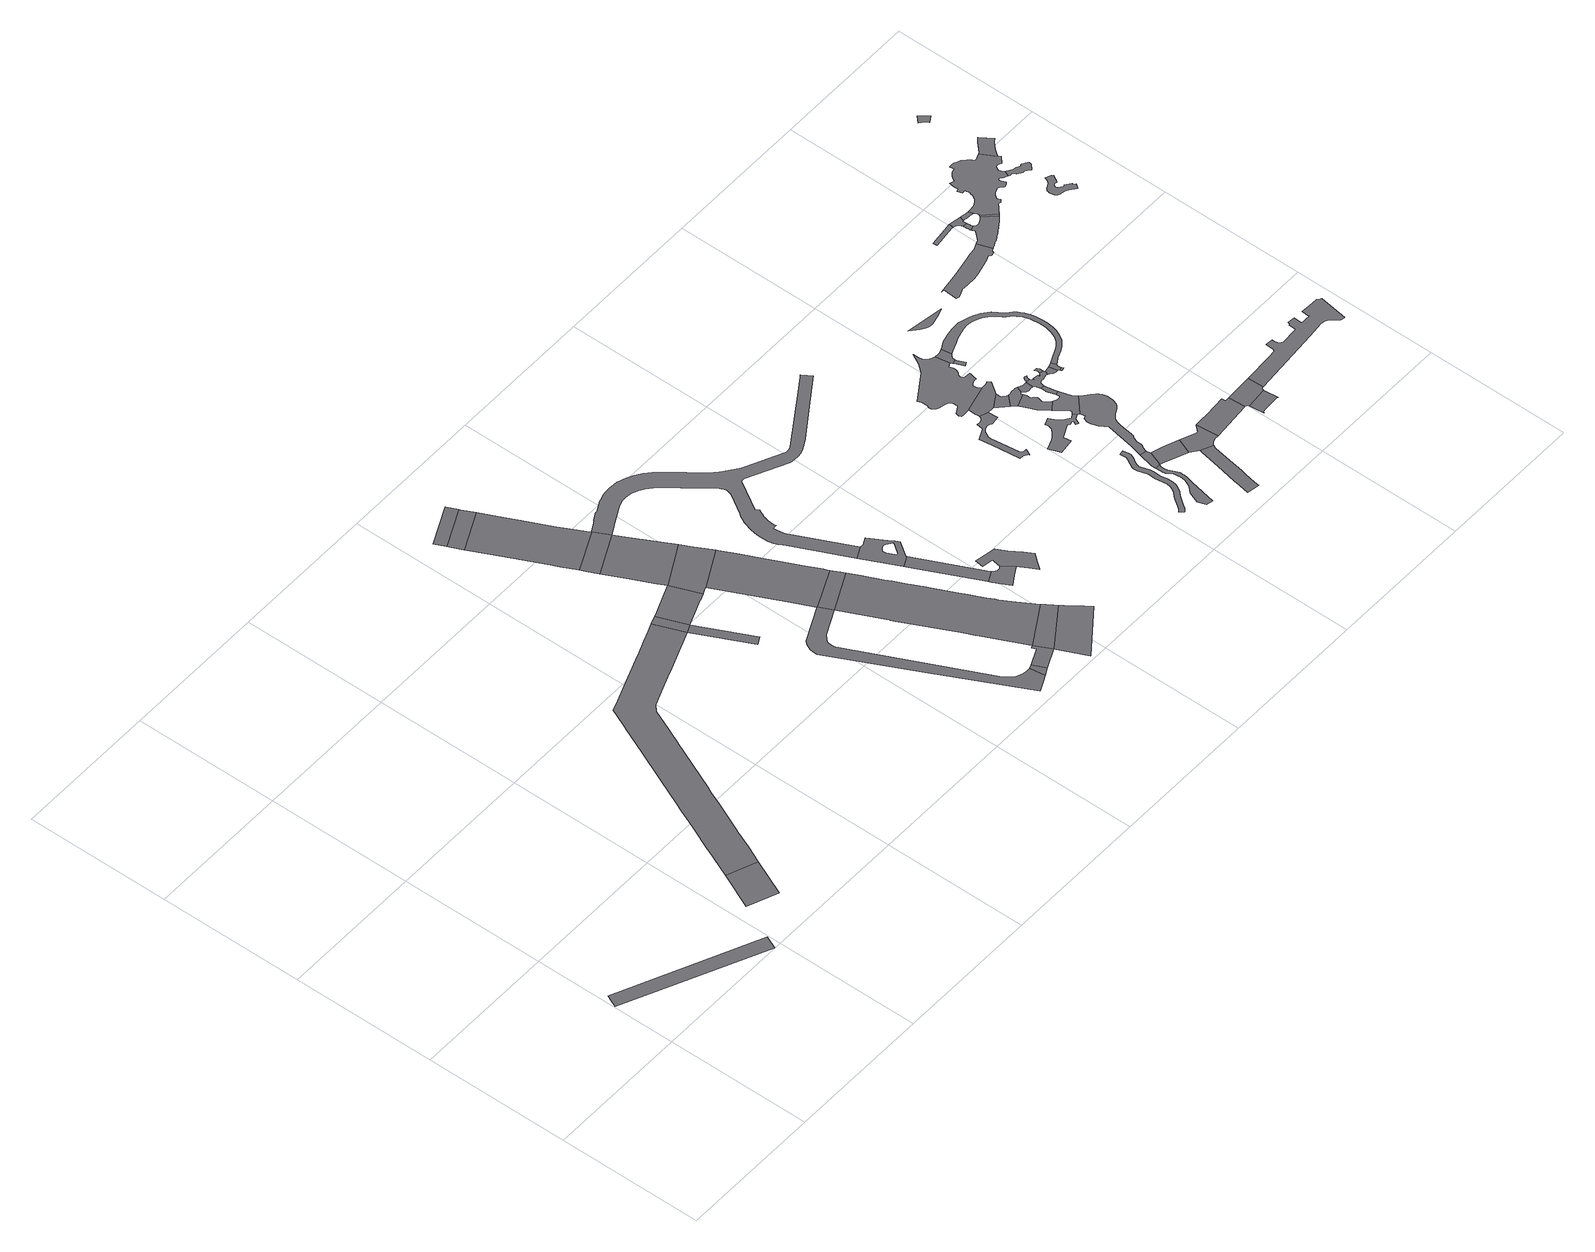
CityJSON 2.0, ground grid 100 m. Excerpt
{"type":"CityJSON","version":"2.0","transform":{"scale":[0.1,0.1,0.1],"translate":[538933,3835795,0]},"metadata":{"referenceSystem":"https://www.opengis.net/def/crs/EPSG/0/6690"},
"CityObjects":{
"road1":{"type":"Road","attributes":{"RoadStructureAttribute.sectionType":"1"},"geometry":[{"type":"MultiSurface","lod":"1","boundaries":[[[0,1,2,3,4]]]}]},
"road2":{"type":"Road","geometry":[{"type":"MultiSurface","lod":"1","boundaries":[[[5,6,7,8]]]}]},
"road3":{"type":"Road","attributes":{"RoadStructureAttribute.sectionType":"1"},"geometry":[{"type":"MultiSurface","lod":"1","boundaries":[[[9,10,11,12,13,14,15,16,17,18,19,20,21,22,23,24,25,26,27,28,29,30,31,32,5,8,33,34,35,36,37,38,39,40,41,42,43,44,45,46,47,48,49,50,51]]]}]},
"road4":{"type":"Road","geometry":[{"type":"MultiSurface","lod":"1","boundaries":[[[52,9,51,53]]]}]},
"road5":{"type":"Road","attributes":{"RoadStructureAttribute.sectionType":"1"},"geometry":[{"type":"MultiSurface","lod":"1","boundaries":[[[54,55,53,51]]]}]},
"road6":{"type":"Road","attributes":{"RoadStructureAttribute.sectionType":"1"},"geometry":[{"type":"MultiSurface","lod":"1","boundaries":[[[56,57,58,52,53,59,60,61,62,63]]]}]},
"road7":{"type":"Road","geometry":[{"type":"MultiSurface","lod":"1","boundaries":[[[64,65,66,67]]]}]},
"road8":{"type":"Road","geometry":[{"type":"MultiSurface","lod":"1","boundaries":[[[68,67,66,69,70,71]]]}]},
"road9":{"type":"Road","attributes":{"RoadStructureAttribute.sectionType":"1"},"geometry":[{"type":"MultiSurface","lod":"1","boundaries":[[[71,70,72,73,74,75,76,77,78,79,80,81,82,83,84,85,86]]]}]},
"road10":{"type":"Road","attributes":{"RoadStructureAttribute.sectionType":"1"},"geometry":[{"type":"MultiSurface","lod":"1","boundaries":[[[87,88,89,90,91,92,93,94,95,96,97,98,99,100,101,102,103,104,105,106,107,108,109,110,111]]]}]},
"road11":{"type":"Road","geometry":[{"type":"MultiSurface","lod":"1","boundaries":[[[78,77,112,113,114]]]}]},
"road12":{"type":"Road","attributes":{"RoadStructureAttribute.sectionType":"1"},"geometry":[{"type":"MultiSurface","lod":"1","boundaries":[[[115,116,114,113,117,118,119,56,120]]]}]},
"road13":{"type":"Road","geometry":[{"type":"MultiSurface","lod":"1","boundaries":[[[121,122,120,56,63,123,124,125,126]]]}]},
"road14":{"type":"Road","geometry":[{"type":"MultiSurface","lod":"1","boundaries":[[[127,98,97,128]]]}]},
"road15":{"type":"Road","attributes":{"RoadStructureAttribute.sectionType":"1"},"geometry":[{"type":"MultiSurface","lod":"1","boundaries":[[[129,130,131,132,133,134,135,126,125,136,137,138,87,139]]]}]},
"road16":{"type":"Road","attributes":{"RoadStructureAttribute.sectionType":"1"},"geometry":[{"type":"MultiSurface","lod":"1","boundaries":[[[140,141,142,127,128,143]]]}]},
"road17":{"type":"Road","geometry":[{"type":"MultiSurface","lod":"1","boundaries":[[[144,145,139,87,111,146]]]}]},
"road18":{"type":"Road","attributes":{"RoadStructureAttribute.sectionType":"1"},"geometry":[{"type":"MultiSurface","lod":"1","boundaries":[[[147,148,149,150,151,152,153,154,155,156,157,158,159,160,161,146,111,162,163,164,165,166,167,168,169,140,170]]]}]},
"road19":{"type":"Road","geometry":[{"type":"MultiSurface","lod":"1","boundaries":[[[171,172,170,140,143,173]]]}]},
"road20":{"type":"Road","attributes":{"RoadStructureAttribute.sectionType":"1"},"geometry":[{"type":"MultiSurface","lod":"1","boundaries":[[[174,175,176,173,143,177,178]]]}]},
"road21":{"type":"Road","geometry":[{"type":"MultiSurface","lod":"1","boundaries":[[[179,180,181,182,183,184,185,186,187,188,189,190,191,192,193,194,195,196],[197,198,199,200,201,202,203,204,205,206,207,208,209,210,211,212,213,214,215,216,217,218,219,220,221,222]]]}]},
"road22":{"type":"Road","attributes":{"RoadStructureAttribute.sectionType":"1"},"geometry":[{"type":"MultiSurface","lod":"1","boundaries":[[[223,180,179,224,225,226]]]}]},
"road23":{"type":"Road","geometry":[{"type":"MultiSurface","lod":"1","boundaries":[[[227,228,229,230,231,232,233,234,235,226,225,236,237,238,239,240,241]]]}]},
"road24":{"type":"Road","attributes":{"RoadStructureAttribute.sectionType":"1"},"geometry":[{"type":"MultiSurface","lod":"1","boundaries":[[[242,243,244,245,246,247,248,249,250,251,252,253,254,255,256,257,258,259,260,261,262,263,264,265,266,267,268,269,270,271,272,273,274,275,276,277,278,279,280,281,282,283,284,285,286,287,288,289,290,291,292,293,78,114,294,295,296,297,298,299,300,301,302,303,304,305,306,307,308,309,310,311,312,313,314,315,316,317,318,319,320,321,322,323,324,325,326,327,328,329,330,331,332,333,334,335,336,337,338,339,340,341,342,343,344,195,194,345,346,347,348,349,350,351,352,353,354,355,356,357,358,359,360,361,362,363,364,365,366,367,368,369,370,371,372,373,374,375,376,377,378,379,380,381]]]}]},
"road25":{"type":"Road","geometry":[{"type":"MultiSurface","lod":"1","boundaries":[[[382,383,384,385,386,387,388,389,390,391,392,393,394,395,396,397,398,399,241,240]]]}]},
"road26":{"type":"Road","attributes":{"RoadStructureAttribute.sectionType":"1"},"geometry":[{"type":"MultiSurface","lod":"1","boundaries":[[[400,401,402,403,404,405,406,407,408,409,410,411,412,413,414,415,416,417,418,419,420,421,422,423,424,425,426,427,428,429,430,431,432]]]}]},
"road27":{"type":"Road","geometry":[{"type":"MultiSurface","lod":"1","boundaries":[[[433,434,435,436,437,438,439,440,441,442,443,444,445,446,447,448,449,450,451,452,453,454,455,456,457,458,459,460,461,462,463,464,465,466,467,468,469,470,471,472,473,474,475,476,477,478,479,480,481,482,483]]]}]},
"road28":{"type":"Road","attributes":{"RoadStructureAttribute.sectionType":"1"},"geometry":[{"type":"MultiSurface","lod":"1","boundaries":[[[484,485,486,487,488,489,490,491,492,493,494,495,496,497,498,499,500,501,502,503,504,505,506,507,508,509]]]}]},
"road29":{"type":"Road","geometry":[{"type":"MultiSurface","lod":"1","boundaries":[[[510,511,509,508,512,513,514]]]}]},
"road30":{"type":"Road","geometry":[{"type":"MultiSurface","lod":"1","boundaries":[[[515,516,517,518,519,520,521,522,523,524,525,526,527,528,529,530,531,532,533,534,535,536,537,538,539,540]]]}]},
"road31":{"type":"Road","geometry":[{"type":"MultiSurface","lod":"1","boundaries":[[[541,542,543,544,545,546,547,548,549,550,551,400,432,552,553]]]}]},
"road32":{"type":"Road","attributes":{"RoadStructureAttribute.sectionType":"1"},"geometry":[{"type":"MultiSurface","lod":"1","boundaries":[[[554,555,556,557,558,559,560,561,562,563,564,565,566,567,568,569,570,571,572,573,574,575,576,548,547,577,578,579,580,581,582,583,584,585,586,587,588,589,590,591,592,593,594,595,596,597,598,599,600,601,602]]]}]},
"road33":{"type":"Road","attributes":{"RoadStructureAttribute.sectionType":"1"},"geometry":[{"type":"MultiSurface","lod":"1","boundaries":[[[603,604,605,606,553,552,607,608]]]}]},
"road34":{"type":"Road","attributes":{"RoadStructureAttribute.sectionType":"7"},"geometry":[{"type":"MultiSurface","lod":"1","boundaries":[[[609,513,512,610,611,612,613,614]]]}]},
"road35":{"type":"Road","attributes":{"RoadStructureAttribute.sectionType":"1"},"geometry":[{"type":"MultiSurface","lod":"1","boundaries":[[[615,616,617,618,619,620,621,622,623,624,625,626,627,628,629]]]}]},
"road36":{"type":"Road","geometry":[{"type":"MultiSurface","lod":"1","boundaries":[[[630,631,632,633,634,635,636,637,608,607,638,639,640,641,642,643]]]}]},
"road37":{"type":"Road","attributes":{"RoadStructureAttribute.sectionType":"1"},"geometry":[{"type":"MultiSurface","lod":"1","boundaries":[[[644,645,646,647,648,649,650,651,652,653,654,655,656,639,638,657,658,659,660]]]}]},
"road38":{"type":"Road","attributes":{"RoadStructureAttribute.sectionType":"1"},"geometry":[{"type":"MultiSurface","lod":"1","boundaries":[[[661,662,663,664,665,666,667,668,669,670,671,672,673,674,675,676,677,678,679,680,681,682,683,684,685,686,687,688,689,690,691,692,693,694,695,696,697,698,699,700,701,702,703,704,705,706,707,708,709,510,514]]]}]},
"road39":{"type":"Road","geometry":[{"type":"MultiSurface","lod":"1","boundaries":[[[710,711,712,713,714,715,716,717,718,660,659,719,720,540,539,702,701]]]}]},
"road40":{"type":"Road","geometry":[{"type":"MultiSurface","lod":"1","boundaries":[[[721,722,723,614,613,615,629,724,725,726,727,728,729,730,731]]]}]},
"road41":{"type":"Road","attributes":{"RoadStructureAttribute.sectionType":"1"},"geometry":[{"type":"MultiSurface","lod":"1","boundaries":[[[732,733,734,735,736,643,642,737,738,739,740,741,742,743]]]}]},
"road42":{"type":"Road","geometry":[{"type":"MultiSurface","lod":"1","boundaries":[[[744,745,746,747,748,749]]]}]},
"road43":{"type":"Road","geometry":[{"type":"MultiSurface","lod":"1","boundaries":[[[750,751,752,753,712,711,754,755,756,757]]]}]},
"road44":{"type":"Road","geometry":[{"type":"MultiSurface","lod":"1","boundaries":[[[758,759,602,601,760,749,748,761,762,763,764]]]}]},
"road45":{"type":"Road","geometry":[{"type":"MultiSurface","lod":"1","boundaries":[[[765,766,767,768,769,770,771,772,743,773]]]}]},
"road46":{"type":"Road","geometry":[{"type":"MultiSurface","lod":"1","boundaries":[[[774,775,776,777,778,779,780,781,782,783,784,785,786,787,773,743,742,788,789,790,791,750,757,792,793,794,795,796,797,798,799,800,801,802,803]]]}]},
"road47":{"type":"Road","geometry":[{"type":"MultiSurface","lod":"1","boundaries":[[[804,805,806,807,808,809,810,811,803,802]]]}]},
"road48":{"type":"Road","attributes":{"RoadStructureAttribute.sectionType":"1"},"geometry":[{"type":"MultiSurface","lod":"1","boundaries":[[[812,813,801,800,814,815,816,817,818,819]]]}]},
"road49":{"type":"Road","attributes":{"RoadStructureAttribute.sectionType":"1"},"geometry":[{"type":"MultiSurface","lod":"1","boundaries":[[[820,821,812,819,822,823,824,825,826,827]]]}]},
"road50":{"type":"Road","geometry":[{"type":"MultiSurface","lod":"1","boundaries":[[[828,829,830,823,822]]]}]},
"road51":{"type":"Road","attributes":{"RoadStructureAttribute.sectionType":"1"},"geometry":[{"type":"MultiSurface","lod":"1","boundaries":[[[831,832,833,834,835,731,730,836,837,838]]]}]},
"road52":{"type":"Road","geometry":[{"type":"MultiSurface","lod":"1","boundaries":[[[839,840,841,842,843,844,845]]]}]},
"road53":{"type":"Road","attributes":{"RoadStructureAttribute.sectionType":"1"},"geometry":[{"type":"MultiSurface","lod":"1","boundaries":[[[846,847,848,849,850,851,852,853,854,855,856,857,858,859,860,861,862,863,864,865,866,867,868,869,870,871,872,873,874,875,876,877,878,879,880,881,882,883,884,758,764,885,886,887,888,889,890,891,892,893,894,895,896,897,898,899,900,901,902,903,904,905,906,907,908,909,910,911,912,913,914,915,916,917,918,919,920,921,820,827]]]}]},
"road54":{"type":"Road","geometry":[{"type":"MultiSurface","lod":"1","boundaries":[[[922,923,924,925,926,927,928,929]]]}]},
"road55":{"type":"Road","attributes":{"RoadStructureAttribute.sectionType":"1"},"geometry":[{"type":"MultiSurface","lod":"1","boundaries":[[[930,838,837,931,932,933,934,935,929,928,936,937,938,939,940,941]]]}]},
"road56":{"type":"Road","attributes":{"RoadStructureAttribute.sectionType":"1"},"geometry":[{"type":"MultiSurface","lod":"1","boundaries":[[[942,943,944,945,946,947,948,949,950,951,952,953,954,955,956,957,958,959,960,961,962,963,964,965,966,967,968,969,970,971,972,973,974,975,976,977,978,979,980,981,982,983,984,985,986]]]}]},
"road57":{"type":"Road","attributes":{"RoadStructureAttribute.sectionType":"1"},"geometry":[{"type":"MultiSurface","lod":"1","boundaries":[[[987,988,989,990,991,992,993,994,995,996,997,998,999,1000,1001,1002,1003,1004,1005,1006,1007,1008,1009,1010,1011,1012,1013,1014,1015,1016,1017,1018,1019,1020,1021,1022,1023,1024,1025,1026,1027,930,941,1028,1029,1030,1031,1032,1033,1034,1035,1036,1037,1038,1039,1040,1041,1042,1043,1044,1045]]]}]},
"road58":{"type":"Road","geometry":[{"type":"MultiSurface","lod":"1","boundaries":[[[1046,1047,1048,1049,1050,1051,1052]]]}]},
"road59":{"type":"Road","geometry":[{"type":"MultiSurface","lod":"1","boundaries":[[[1053,1054,1055,1046,1052,1056,1057,1058,1059,1060,1061,1062,1063,1064,1065,1066,1067,1068,1069]]]}]},
"road60":{"type":"Road","geometry":[{"type":"MultiSurface","lod":"1","boundaries":[[[1062,1070,1071,1072,1073,1074,1075,1076,1077,1078,1079,1080,1081,1082,1083,1063]]]}]},
"road61":{"type":"Road","geometry":[{"type":"MultiSurface","lod":"1","boundaries":[[[1084,1085,1086,1087,1088,1089,1090,1091,1092,1093,1094,1095,1079,1078,1096,1097,1098,1099,1100,1101,1102,1103,1104,1105,942,986,1106,1107,1108,1109,1110,1111,1112,1113,1114,1115,1116,1117,1118,1119,1120,1121,1122,1123,1124,1125,1126,1127,1128,1129,1130]]]}]},
"road62":{"type":"Road","geometry":[{"type":"MultiSurface","lod":"1","boundaries":[[[1131,1132,1069,1068,1133,1134,1135,1136,1137,1138,1139,1140,1141,1142,1143,1144,1145,1146]]]}]},
"road63":{"type":"Road","geometry":[{"type":"MultiSurface","lod":"1","boundaries":[[[1147,1084,1130,1148]]]}]},
"road64":{"type":"Road","geometry":[{"type":"MultiSurface","lod":"1","boundaries":[[[1149,1150,1151,1152,1153,1154,1155,1156,1157,1158,1159,1160,1161,1162,1163,1164,1165,1166,1167,1168,1169,1170,1171,1172,1173,1174,1175,1176,1177,1178,1179,1180,1181,1182,1183,1184,1185,1186,1187,1188,1189,1190,1191,1192,1193,1194,1195,1196,1197,1198,1199,1146,1145,1200,1201,1202,1203,1204,1205,1147,1148,1206,1207,1208,1209,1210,1211,1212,1213,1214,1215,1216,1217,1218,1219,1220,1221,1222,1223,1224,1225,1226,1227,1228,1229,1230,1231,1232,1233,1234,1235,1236,1237,1238,1239,1240,1241,1242,1243,1244,1245,1246,1247,1248,1249,1250,1251,1252,1253,1254,1255,1256,1257,1258,1259,1260,1261,1262,1263,1264,1265,1266,1267,1268,1269,1270,1271,1272,1273,1274,1275,1276,1277,1278,1279]]]}]},
"road65":{"type":"Road","attributes":{"RoadStructureAttribute.sectionType":"1"},"geometry":[{"type":"MultiSurface","lod":"1","boundaries":[[[1280,1281,1282,1283,1284,1285,1286,1287,1288,1289,1290,1291,1292,1293,1294,1295,1296,1297,1298,1299,1300,1301,1302,1303,1304,1305,1306,1307,1308,1309,1310,1311,1312,1313,1314,1315,1316,1317,1318,1319,1320,1321,1322,1323,1324,1325,1326,1327,1328,1329,1330,1331,1332,1333,1334,1335,1336,1337]]]}]},
"road66":{"type":"Road","attributes":{"RoadStructureAttribute.sectionType":"1"},"geometry":[{"type":"MultiSurface","lod":"1","boundaries":[[[1338,1339,1340,1341,1342,1343,1344,1345,1346,1347,1348,1349,1350,1351,1352,1353,1354,1355,1356,1357,1264,1263,1358,1359,1360,1361,1362,1363,1364,1365,1366,1367,1368,1369,1370,1371]]]}]},
"road67":{"type":"Road","attributes":{"RoadStructureAttribute.sectionType":"1"},"geometry":[{"type":"MultiSurface","lod":"1","boundaries":[[[1372,1373,1374,1375,1279,1278,1376,1377,1378,1379,1380]]]}]},
"road68":{"type":"Road","geometry":[{"type":"MultiSurface","lod":"1","boundaries":[[[1381,1382,1383,1384,1385]]]}]}
},
"vertices":[
[48,515,0],[28,472,0],[9,430,0],[952,2,0],[993,92,0],
[1214,585,0],[1103,337,0],[1307,256,0],[1418,505,0],
[2476,2171,0],[2419,2149,0],[2342,2119,0],[2257,2086,0],[2226,2074,0],[2101,2026,0],[2057,2009,0],[1882,1941,0],[1808,1912,0],[1793,1879,0],[1749,1779,0],[1745,1771,0],[1654,1567,0],[1642,1541,0],[1570,1381,0],[1559,1356,0],[1509,1244,0],[1475,1167,0],[1445,1101,0],[1420,1045,0],[1383,961,0],[1316,812,0],[1283,738,0],[1272,714,0],[1473,627,0],[1526,747,0],[1535,765,0],[1600,909,0],[1628,971,0],[1667,1060,0],[1688,1106,0],[1763,1272,0],[1824,1409,0],[1841,1447,0],[1850,1467,0],[1924,1633,0],[1961,1715,0],[1996,1749,0],[2097,1789,0],[2240,1845,0],[2253,1849,0],[2333,1881,0],[2557,1967,0],
[2533,2194,0],[2612,1993,0],
[2743,1589,0],[2795,1616,0],
[2770,2287,0],[2585,2214,0],[2566,2206,0],[2621,1996,0],[2702,2028,0],[2803,2069,0],[2804,2069,0],[2849,2087,0],
[2430,3683,0],[2159,3553,0],[2193,3481,0],[2464,3611,0],
[2468,3603,0],[2200,3468,0],[2239,3386,0],[2509,3516,0],
[2300,3260,0],[2368,3120,0],[2456,2936,0],[2457,2933,0],[2489,2867,0],[2538,2765,0],[2816,2898,0],[2811,2907,0],[2783,2960,0],[2775,2976,0],[2727,3067,0],[2709,3101,0],[2640,3245,0],[2565,3399,0],[2544,3443,0],
[3189,1505,0],[2940,1387,0],[2927,1371,0],[2915,1349,0],[2905,1325,0],[2900,1299,0],[2900,1271,0],[3195,676,0],[3497,81,0],[3566,114,0],[3613,137,0],[3599,241,0],[3570,240,0],[3538,243,0],[3499,261,0],[3470,290,0],[3446,322,0],[3012,1224,0],[3009,1241,0],[3009,1255,0],[3010,1276,0],[3014,1288,0],[3028,1304,0],[3052,1326,0],[3234,1413,0],
[2556,2727,0],[2591,2655,0],[2872,2793,0],
[2998,2557,0],[2899,2742,0],[2663,2509,0],[2742,2344,0],[2762,2303,0],[3059,2444,0],
[3091,2383,0],[3067,2429,0],[2865,2094,0],[2874,2097,0],[2898,2108,0],[3162,2248,0],
[3625,250,0],[3664,163,0],
[3453,1648,0],[3443,1669,0],[3387,1784,0],[3338,1887,0],[3280,2007,0],[3225,2121,0],[3168,2237,0],[3083,1724,0],[3120,1646,0],[3183,1518,0],[3460,1633,0],
[3748,344,0],[3729,334,0],[3743,306,0],[3804,228,0],
[3487,1577,0],[3477,1599,0],[3502,1547,0],
[3998,559,0],[3952,633,0],[3901,725,0],[3891,744,0],[3868,788,0],[3845,835,0],[3820,889,0],[3787,956,0],[3731,1073,0],[3723,1089,0],[3712,1113,0],[3654,1231,0],[3622,1298,0],[3601,1342,0],[3541,1466,0],[3298,1280,0],[3378,1113,0],[3380,1108,0],[3393,1080,0],[3564,728,0],[3601,650,0],[3604,645,0],[3661,526,0],[4027,513,0],
[4071,449,0],[4046,485,0],[4088,425,0],
[4177,306,0],[4147,344,0],[4106,399,0],[3900,28,0],[4212,259,0],
[3755,1318,0],[3827,1353,0],[3827,1356,0],[3827,1360,0],[3828,1363,0],[3832,1367,0],[3874,1427,0],[3894,1456,0],[3886,1470,0],[3877,1485,0],[3855,1521,0],[3789,1632,0],[3752,1615,0],[3737,1608,0],[3722,1608,0],[3716,1607,0],[3634,1568,0],[3650,1535,0],[3772,1470,0],[3771,1477,0],[3772,1483,0],[3774,1490,0],[3778,1495,0],[3783,1500,0],[3788,1503,0],[3795,1507,0],[3797,1507,0],[3803,1510,0],[3809,1510,0],[3815,1510,0],[3821,1508,0],[3827,1505,0],[3837,1498,0],[3862,1481,0],[3854,1468,0],[3840,1449,0],[3815,1413,0],[3812,1411,0],[3808,1409,0],[3804,1410,0],[3800,1412,0],[3799,1414,0],[3798,1415,0],[3774,1463,0],
[4043,904,0],[3768,1289,0],[3974,861,0],[4047,897,0],
[4105,880,0],[4099,876,0],[4093,874,0],[4086,873,0],[4079,873,0],[4072,875,0],[4066,879,0],[4059,884,0],[4053,890,0],[3985,839,0],[4012,785,0],[4040,731,0],[4109,773,0],[4170,808,0],[4109,885,0],
[4527,2723,0],[4433,2662,0],[4067,2426,0],[4058,2421,0],[4048,2418,0],[4038,2416,0],[4027,2416,0],[4017,2418,0],[4007,2422,0],[3786,2526,0],[3761,2540,0],[3737,2554,0],[3734,2557,0],[3657,2616,0],[3653,2618,0],[3630,2640,0],[3608,2664,0],[3587,2688,0],[3567,2713,0],[3527,2766,0],[3471,2837,0],[3458,2855,0],[3441,2877,0],[3423,2898,0],[3404,2918,0],[3384,2937,0],[3363,2955,0],[3341,2971,0],[3317,2987,0],[3293,3000,0],[3275,3010,0],[3255,3018,0],[3235,3024,0],[3215,3030,0],[3194,3033,0],[3185,3034,0],[3174,3036,0],[3153,3037,0],[3132,3036,0],[3111,3034,0],[3090,3030,0],[3070,3025,0],[3047,3018,0],[3024,3009,0],[3003,2999,0],[2954,2973,0],[2951,2978,0],[2898,2950,0],[2893,2947,0],[2896,2942,0],[2880,2933,0],[2824,2903,0],[2940,2829,0],[2945,2832,0],[2958,2839,0],[3060,2893,0],[3080,2903,0],[3102,2910,0],[3118,2914,0],[3135,2916,0],[3153,2917,0],[3170,2915,0],[3187,2913,0],[3204,2908,0],[3221,2902,0],[3236,2895,0],[3242,2892,0],[3256,2883,0],[3276,2870,0],[3295,2855,0],[3313,2839,0],[3330,2822,0],[3345,2804,0],[3360,2785,0],[3416,2712,0],[3432,2692,0],[3553,2535,0],[3559,2526,0],[3563,2517,0],[3566,2508,0],[3568,2498,0],[3568,2488,0],[3566,2478,0],[3564,2468,0],[3560,2459,0],[3558,2455,0],[3472,2317,0],[3462,2302,0],[3449,2277,0],[3437,2252,0],[3429,2232,0],[3420,2202,0],[3416,2182,0],[3411,2161,0],[3408,2136,0],[3407,2112,0],[3407,2104,0],[3407,2087,0],[3409,2055,0],[3418,2020,0],[3430,1994,0],[3442,1969,0],[3452,1949,0],[3699,1644,0],[3533,1988,0],[3525,2008,0],[3517,2030,0],[3512,2051,0],[3509,2073,0],[3507,2096,0],[3535,2097,0],[3533,2110,0],[3533,2128,0],[3534,2147,0],[3535,2157,0],[3537,2165,0],[3541,2183,0],[3546,2200,0],[3554,2217,0],[3562,2234,0],[3572,2249,0],[3555,2275,0],[3669,2462,0],[3674,2468,0],[3679,2472,0],[3686,2475,0],[3692,2476,0],[3699,2475,0],[3706,2473,0],[3975,2347,0],[3991,2343,0],[4007,2342,0],[4037,2341,0],[4060,2343,0],[4088,2352,0],[4125,2369,0],[4172,2397,0],[4434,2573,0],[4584,2675,0],[4542,2737,0],
[4181,788,0],[4208,741,0],[4240,689,0],[4254,707,0],[4284,746,0],[4306,773,0],[4312,781,0],[4315,785,0],[4319,790,0],[4283,851,0],[4234,927,0],[4196,993,0],[4055,1019,0],[4046,960,0],[4125,947,0],[4123,938,0],[4114,898,0],[4113,891,0],
[4950,1719,0],[4944,1703,0],[4935,1695,0],[4919,1689,0],[4910,1688,0],[4891,1691,0],[4885,1644,0],[4809,1609,0],[4820,1523,0],[4845,1329,0],[4868,1327,0],[4879,1324,0],[4893,1314,0],[4899,1308,0],[4901,1304,0],[4921,1345,0],[4906,1344,0],[4893,1350,0],[4888,1355,0],[4881,1370,0],[4860,1525,0],[4855,1563,0],[4858,1580,0],[4866,1598,0],[4876,1616,0],[4883,1624,0],[4896,1634,0],[4916,1640,0],[4926,1640,0],[4940,1636,0],[4953,1627,0],[5012,1634,0],[5006,1700,0],
[5236,897,0],[5241,869,0],[5240,855,0],[5235,838,0],[5215,805,0],[5201,778,0],[5198,764,0],[5198,754,0],[5200,735,0],[5219,675,0],[5220,662,0],[5219,634,0],[5219,614,0],[5221,596,0],[5227,562,0],[5229,536,0],[5225,508,0],[5221,495,0],[5211,476,0],[5203,466,0],[5184,446,0],[5170,431,0],[5135,380,0],[5120,362,0],[5102,345,0],[5125,320,0],[5145,338,0],[5162,360,0],[5197,409,0],[5209,422,0],[5222,436,0],[5229,444,0],[5240,458,0],[5252,481,0],[5258,501,0],[5263,535,0],[5260,567,0],[5254,601,0],[5253,615,0],[5253,633,0],[5254,663,0],[5252,682,0],[5233,742,0],[5232,755,0],[5232,759,0],[5234,767,0],[5244,788,0],[5266,823,0],[5274,849,0],[5275,871,0],[5269,903,0],
[5284,639,0],[5285,611,0],[5289,598,0],[5314,556,0],[5319,542,0],[5320,521,0],[5321,510,0],[5317,477,0],[5312,461,0],[5302,439,0],[5291,423,0],[5260,389,0],[5232,312,0],[5251,258,0],[5294,249,0],[5331,430,0],[5343,481,0],[5346,505,0],[5346,507,0],[5345,538,0],[5342,552,0],[5316,608,0],[5311,628,0],[5313,655,0],[5317,665,0],[5283,664,0],
[5308,804,0],[5281,697,0],[5321,667,0],[5359,765,0],[5350,793,0],
[5279,1296,0],[5247,1320,0],[5232,1333,0],[5213,1355,0],[5204,1370,0],[5189,1403,0],[5142,1385,0],[5146,1361,0],[5139,1333,0],[5112,1306,0],[5089,1289,0],[5073,1279,0],[5039,1264,0],[5004,1252,0],[5033,1170,0],[5138,1183,0],[5130,1237,0],[5221,1284,0],[5236,1272,0],[5257,1279,0],[5266,1271,0],[5256,1246,0],[5274,1238,0],[5290,1276,0],[5322,1291,0],[5306,1315,0],
[5158,1773,0],[5162,1778,0],[5205,1839,0],[5186,1860,0],[5173,1852,0],[5148,1851,0],[5139,1851,0],[4950,1803,0],[4950,1794,0],[4949,1756,0],[4951,1731,0],[5053,1700,0],[5147,1761,0],
[5118,2231,0],[5092,2259,0],[5083,2291,0],[5084,2327,0],[5048,2257,0],[5000,2201,0],[4812,2077,0],[4824,2051,0],[4824,2013,0],[4816,1989,0],[4818,1975,0],[4836,1953,0],[4852,1945,0],[4891,1939,0],[4918,1927,0],[4928,1917,0],[4933,1903,0],[4933,1870,0],[4907,1854,0],[4882,1841,0],[4875,1818,0],[4884,1800,0],[4901,1800,0],[5118,1867,0],[5113,1886,0],[5113,1900,0],[5119,1908,0],[5136,1921,0],[5147,1923,0],[5152,1924,0],[5168,1923,0],[5169,1927,0],[5169,1942,0],[5174,1957,0],[5177,1971,0],[5175,1979,0],[5163,1981,0],[5135,1983,0],[5119,2005,0],[5125,2023,0],[5136,2034,0],[5142,2044,0],[5146,2057,0],[5147,2069,0],[5146,2082,0],[5142,2094,0],[5135,2105,0],[5166,2121,0],[5151,2217,0],
[5167,1703,0],[5163,1709,0],[5158,1715,0],[5151,1720,0],[5123,1632,0],[5183,1694,0],
[5437,741,0],[5336,662,0],[5341,660,0],[5397,638,0],[5502,596,0],[5542,700,0],
[5556,554,0],[5551,537,0],[5524,394,0],[5496,245,0],[5487,201,0],[5474,132,0],[5556,117,0],[5559,133,0],[5569,186,0],[5580,242,0],[5585,267,0],[5600,346,0],[5628,500,0],[5631,508,0],[5635,517,0],
[5250,1700,0],[5247,1700,0],[5225,1701,0],[5222,1700,0],[5208,1697,0],[5206,1696,0],[5204,1695,0],[5199,1694,0],[5156,1600,0],[5242,1635,0],[5240,1646,0],[5242,1650,0],[5252,1652,0],[5268,1695,0],
[5290,1484,0],[5282,1494,0],[5274,1507,0],[5272,1514,0],[5272,1521,0],[5276,1534,0],[5279,1549,0],[5278,1555,0],[5275,1560,0],[5263,1571,0],[5253,1583,0],[5251,1590,0],[5252,1611,0],[5180,1543,0],[5201,1493,0],[5252,1424,0],[5310,1468,0],
[5364,830,0],[5366,832,0],[5372,842,0],[5376,856,0],[5375,887,0],[5376,891,0],[5384,909,0],[5384,910,0],[5398,931,0],[5398,932,0],[5403,944,0],[5404,950,0],[5403,958,0],[5403,963,0],[5403,965,0],[5410,1000,0],[5410,1002,0],[5410,1008,0],[5410,1011,0],[5413,1018,0],[5413,1019,0],[5419,1049,0],[5423,1062,0],[5432,1088,0],[5440,1100,0],[5461,1118,0],[5475,1126,0],[5501,1140,0],[5519,1154,0],[5528,1165,0],[5540,1192,0],[5543,1208,0],[5544,1217,0],[5545,1230,0],[5544,1248,0],[5537,1275,0],[5526,1295,0],[5517,1307,0],[5495,1329,0],[5451,1363,0],[5440,1375,0],[5335,1279,0],[5345,1246,0],[5324,1237,0],[5314,1208,0],[5315,1177,0],[5333,1135,0],[5365,1083,0],[5328,885,0],
[5418,1400,0],[5393,1490,0],[5368,1483,0],[5369,1462,0],[5366,1456,0],[5362,1454,0],[5351,1453,0],[5343,1454,0],[5327,1459,0],[5319,1336,0],[5321,1325,0],
[5660,660,0],[5649,659,0],[5598,678,0],[5639,524,0],[5646,531,0],[5653,536,0],[5661,540,0],[5669,543,0],[5678,545,0],[5710,547,0],[5697,700,0],
[5319,1677,0],[5315,1677,0],[5306,1678,0],[5275,1690,0],[5271,1693,0],[5266,1638,0],[5274,1632,0],[5287,1626,0],[5293,1625,0],[5308,1628,0],[5326,1627,0],[5330,1680,0],
[5182,2095,0],[5206,2037,0],[5230,2050,0],[5208,2105,0],[5206,2114,0],[5177,2105,0],
[5348,1582,0],[5348,1549,0],[5348,1546,0],[5351,1529,0],[5386,1517,0],[5380,1548,0],[5377,1561,0],[5374,1581,0],
[5217,2227,0],[5186,2218,0],[5171,2114,0],[5204,2123,0],[5207,2136,0],[5220,2151,0],[5229,2158,0],
[5361,1689,0],[5363,1697,0],[5367,1705,0],[5372,1711,0],[5361,1713,0],[5353,1714,0],[5341,1699,0],[5337,1687,0],[5361,1681,0],
[5429,1657,0],[5423,1651,0],[5416,1647,0],[5412,1654,0],[5415,1655,0],[5419,1658,0],[5416,1662,0],[5380,1667,0],[5375,1663,0],[5381,1658,0],[5376,1652,0],[5370,1658,0],[5365,1665,0],[5362,1672,0],[5333,1623,0],[5334,1623,0],[5342,1610,0],[5345,1601,0],[5374,1592,0],[5378,1605,0],[5382,1611,0],[5394,1617,0],[5416,1617,0],[5431,1623,0],[5445,1626,0],[5452,1626,0],[5458,1624,0],[5467,1650,0],[5462,1658,0],[5434,1663,0],
[5460,1667,0],[5461,1683,0],[5453,1701,0],[5434,1703,0],[5438,1696,0],[5440,1688,0],[5440,1679,0],[5438,1671,0],
[5506,1655,0],[5478,1649,0],[5469,1617,0],[5476,1610,0],[5485,1601,0],[5490,1598,0],[5504,1597,0],[5519,1597,0],
[5539,1666,0],[5516,1657,0],[5529,1588,0],[5551,1595,0],[5547,1605,0],[5546,1617,0],[5547,1622,0],[5551,1629,0],
[5533,1581,0],[5534,1576,0],[5555,1581,0],
[5951,684,0],[5949,712,0],[5884,708,0],[5794,702,0],[5755,702,0],[5978,570,0],[5988,571,0],[5980,686,0],
[5261,2422,0],[5293,2402,0],[5317,2393,0],[5343,2393,0],[5415,2409,0],[5465,2429,0],[5210,2468,0],
[5565,1639,0],[5595,1658,0],[5647,1680,0],[5679,1698,0],[5695,1709,0],[5715,1727,0],[5732,1750,0],[5742,1767,0],[5756,1802,0],[5762,1826,0],[5765,1836,0],[5768,1853,0],[5770,1872,0],[5770,1912,0],[5767,1960,0],[5763,1983,0],[5758,2000,0],[5749,2026,0],[5746,2032,0],[5733,2058,0],[5725,2070,0],[5711,2087,0],[5679,2117,0],[5669,2129,0],[5651,2156,0],[5640,2171,0],[5629,2187,0],[5616,2201,0],[5585,2228,0],[5546,2248,0],[5522,2256,0],[5462,2276,0],[5446,2281,0],[5383,2279,0],[5337,2273,0],[5293,2261,0],[5271,2254,0],[5240,2238,0],[5236,2235,0],[5249,2168,0],[5312,2190,0],[5345,2208,0],[5422,2227,0],[5453,2231,0],[5476,2231,0],[5490,2228,0],[5513,2222,0],[5519,2220,0],[5543,2209,0],[5559,2200,0],[5587,2178,0],[5618,2146,0],[5624,2139,0],[5643,2110,0],[5656,2094,0],[5688,2065,0],[5699,2051,0],[5705,2042,0],[5717,2019,0],[5718,2017,0],[5728,1990,0],[5732,1976,0],[5735,1956,0],[5738,1911,0],[5738,1874,0],[5736,1857,0],[5734,1843,0],[5732,1836,0],[5726,1813,0],[5713,1781,0],[5705,1768,0],[5691,1749,0],[5674,1734,0],[5662,1725,0],[5633,1709,0],[5583,1688,0],
[6013,518,0],[6020,454,0],[6023,463,0],[6050,465,0],[6162,472,0],[6164,466,0],[6156,565,0],[6010,553,0],
[6173,697,0],[5993,571,0],[5998,569,0],[6003,566,0],[6006,562,0],[6009,558,0],[6156,570,0],[6158,575,0],[6160,580,0],[6164,583,0],[6169,586,0],[6174,587,0],
[5992,2594,0],[5969,2585,0],[5945,2576,0],[5908,2571,0],[5868,2563,0],[5731,2535,0],[5594,2515,0],[5571,2512,0],[5592,2508,0],[5582,2413,0],[5605,2409,0],[5620,2414,0],[5661,2430,0],[5710,2429,0],[5771,2430,0],[5791,2433,0],[5799,2433,0],[5806,2435,0],[5814,2437,0],[5822,2439,0],[5827,2440,0],[5837,2442,0],[5843,2443,0],[5858,2447,0],[5877,2452,0],[5888,2455,0],[5895,2457,0],[5905,2459,0],[5917,2461,0],[5931,2467,0],[5939,2470,0],[5956,2478,0],[5959,2479,0],[5965,2479,0],[5969,2478,0],[5973,2475,0],[5975,2471,0],[5977,2466,0],[6003,2473,0],[6003,2478,0],[6003,2482,0],[6006,2486,0],[6009,2490,0],[6016,2492,0],[6025,2495,0],
[6924,765,0],[6917,768,0],[6912,774,0],[6905,780,0],[6838,782,0],[6778,786,0],[6775,742,0],[6776,738,0],[6777,735,0],[6780,733,0],[6784,731,0],[6702,729,0],[6705,731,0],[6707,734,0],[6708,738,0],[6711,791,0],[6679,793,0],[6659,794,0],[6656,778,0],[6650,779,0],[6648,737,0],[6647,732,0],[6644,728,0],[6640,726,0],[6635,724,0],[6522,718,0],[6514,722,0],[6507,729,0],[6501,736,0],[6497,744,0],[6495,753,0],[6494,763,0],[6495,781,0],[6445,783,0],[6442,731,0],[6441,725,0],[6438,720,0],[6434,716,0],[6429,713,0],[6424,712,0],[6390,710,0],[6655,628,0],[6771,638,0],[6783,638,0],[6794,636,0],[6798,636,0],[6806,633,0],[6816,628,0],[6823,624,0],[6826,622,0],[6835,614,0],[6842,605,0],[6863,577,0],[6868,572,0],[6871,569,0],[6875,568,0],[6882,565,0],[6899,563,0],[6931,763,0],
[6010,2812,0],[5989,2810,0],[5835,2790,0],[5839,2763,0],[5994,2781,0],[6000,2782,0],[6007,2782,0],
[6063,2803,0],[6034,2810,0],[6022,2812,0],[6013,2780,0],[6026,2773,0],[6033,2769,0],[6039,2763,0],[6044,2756,0],[6048,2749,0],[6051,2741,0],[6082,2739,0],[6080,2754,0],[6079,2761,0],[6079,2766,0],[6081,2768,0],[6085,2768,0],[6093,2797,0],
[6052,2733,0],[6053,2724,0],[6053,2719,0],[6053,2713,0],[6054,2708,0],[6054,2702,0],[6054,2700,0],[6054,2692,0],[6055,2686,0],[6086,2699,0],[6084,2705,0],[6084,2710,0],[6083,2715,0],[6083,2721,0],
[6171,2711,0],[6164,2705,0],[6161,2702,0],[6150,2695,0],[6141,2690,0],[6129,2685,0],[6121,2683,0],[6113,2682,0],[6106,2684,0],[6099,2687,0],[6094,2691,0],[6093,2692,0],[6057,2680,0],[6060,2675,0],[6064,2670,0],[6066,2667,0],[6067,2663,0],[6066,2659,0],[6065,2657,0],[6064,2656,0],[6055,2647,0],[6017,2604,0],[6034,2500,0],[6045,2504,0],[6051,2508,0],[6059,2510,0],[6066,2516,0],[6074,2519,0],[6078,2520,0],[6088,2524,0],[6101,2531,0],[6105,2535,0],[6113,2539,0],[6124,2544,0],[6131,2548,0],[6138,2553,0],[6147,2558,0],[6154,2564,0],[6160,2568,0],[6169,2572,0],[6174,2577,0],[6181,2581,0],[6197,2592,0],[6202,2595,0],[6237,2623,0],[6243,2627,0],[6247,2629,0],
[6124,2793,0],[6122,2794,0],[6089,2767,0],[6092,2767,0],[6097,2766,0],[6102,2766,0],[6113,2764,0],[6125,2763,0],[6127,2763,0],[6138,2762,0],[6142,2762,0],[6150,2762,0],[6155,2761,0],[6156,2761,0],[6167,2756,0],[6156,2791,0],
[6177,2721,0],[6257,2639,0],
[6523,3019,0],[6505,3014,0],[6496,3014,0],[6492,3016,0],[6488,3021,0],[6485,3032,0],[6481,3040,0],[6469,3052,0],[6446,3073,0],[6443,3076,0],[6424,3086,0],[6405,3096,0],[6387,3099,0],[6373,3099,0],[6363,3098,0],[6367,3066,0],[6359,3064,0],[6347,3061,0],[6337,3056,0],[6327,3049,0],[6318,3042,0],[6310,3033,0],[6303,3023,0],[6297,3013,0],[6295,3005,0],[6263,3015,0],[6260,3003,0],[6258,2989,0],[6257,2975,0],[6258,2961,0],[6260,2948,0],[6241,2943,0],[6247,2921,0],[6251,2907,0],[6274,2912,0],[6277,2898,0],[6278,2892,0],[6278,2886,0],[6278,2875,0],[6276,2863,0],[6273,2852,0],[6269,2842,0],[6263,2831,0],[6255,2822,0],[6246,2813,0],[6237,2806,0],[6226,2800,0],[6214,2796,0],[6203,2793,0],[6190,2792,0],[6185,2792,0],[6170,2754,0],[6175,2748,0],[6177,2742,0],[6179,2736,0],[6179,2729,0],[6178,2723,0],[6262,2643,0],[6264,2645,0],[6265,2647,0],[6271,2651,0],[6276,2657,0],[6281,2661,0],[6287,2666,0],[6293,2671,0],[6299,2676,0],[6302,2680,0],[6312,2690,0],[6316,2693,0],[6320,2694,0],[6325,2694,0],[6329,2692,0],[6333,2689,0],[6347,2701,0],[6352,2706,0],[6350,2708,0],[6344,2716,0],[6343,2718,0],[6343,2720,0],[6343,2724,0],[6343,2729,0],[6346,2732,0],[6359,2750,0],[6365,2756,0],[6372,2761,0],[6399,2774,0],[6405,2776,0],[6411,2776,0],[6416,2775,0],[6421,2772,0],[6431,2763,0],[6439,2753,0],[6442,2750,0],[6446,2749,0],[6450,2750,0],[6463,2755,0],[6475,2762,0],[6477,2765,0],[6477,2769,0],[6472,2784,0],[6464,2797,0],[6462,2801,0],[6462,2805,0],[6463,2809,0],[6466,2812,0],[6470,2815,0],[6474,2817,0],[6478,2817,0],[6482,2816,0],[6487,2810,0],[6491,2805,0],[6496,2801,0],[6501,2798,0],[6512,2792,0],[6522,2786,0],[6538,2827,0],[6524,2846,0],[6522,2851,0],[6520,2857,0],[6521,2863,0],[6524,2868,0],[6533,2882,0],[6536,2887,0],[6541,2889,0],[6546,2891,0],[6551,2891,0],[6557,2890,0],[6576,2879,0],[6617,2917,0],[6604,2933,0],[6548,3029,0],
[6646,2609,0],[6644,2599,0],[6640,2590,0],[6635,2581,0],[6628,2573,0],[6620,2567,0],[6610,2562,0],[6597,2555,0],[6585,2547,0],[6580,2542,0],[6576,2536,0],[6574,2529,0],[6572,2522,0],[6573,2508,0],[6576,2494,0],[6579,2485,0],[6584,2477,0],[6590,2471,0],[6598,2466,0],[6607,2462,0],[6616,2460,0],[6631,2457,0],[6642,2455,0],[6651,2451,0],[6660,2445,0],[6703,2410,0],[6725,2442,0],[6715,2449,0],[6713,2451,0],[6711,2454,0],[6712,2457,0],[6713,2460,0],[6714,2462,0],[6674,2489,0],[6673,2488,0],[6671,2485,0],[6668,2484,0],[6665,2484,0],[6662,2485,0],[6636,2504,0],[6632,2507,0],[6630,2511,0],[6629,2516,0],[6630,2521,0],[6632,2528,0],[6635,2533,0],[6639,2537,0],[6644,2540,0],[6650,2541,0],[6656,2540,0],[6661,2538,0],[6664,2536,0],[6675,2552,0],[6684,2568,0],[6692,2585,0],[6687,2589,0],[6686,2593,0],[6686,2596,0],
[6679,2746,0],[6679,2749,0],[6680,2752,0],[6682,2756,0],[6682,2760,0],[6680,2763,0],[6677,2766,0],[6648,2786,0],[6645,2787,0],[6641,2787,0],[6637,2786,0],[6634,2783,0],[6632,2780,0],[6629,2779,0],[6626,2779,0],[6623,2781,0],[6614,2787,0],[6604,2792,0],[6593,2796,0],[6582,2799,0],[6534,2782,0],[6544,2782,0],[6554,2779,0],[6561,2774,0],[6566,2768,0],[6566,2760,0],[6601,2737,0],[6605,2739,0],[6610,2740,0],[6614,2738,0],[6639,2721,0],[6644,2717,0],[6648,2712,0],[6680,2743,0],
[6644,3117,0],[6617,3093,0],[6579,3056,0],[6559,3036,0],[6614,2950,0],[6636,2977,0],[6656,2999,0],[6675,3016,0],[6701,3034,0],
[6554,3497,0],[6515,3457,0],[6546,3431,0],[6561,3408,0],[6605,3436,0]
]}
